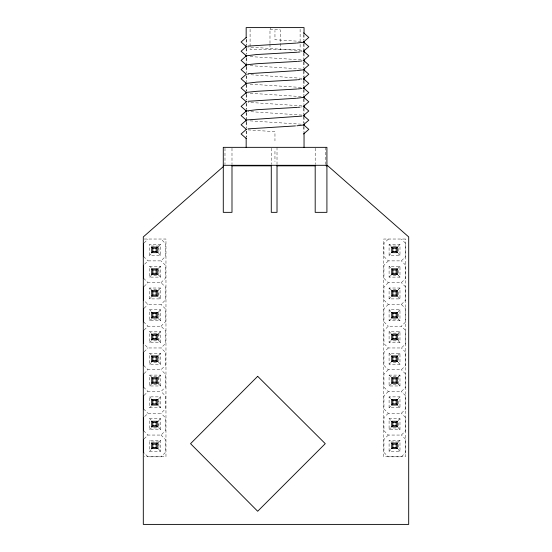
<?xml version="1.0" encoding="UTF-8"?>
<svg xmlns="http://www.w3.org/2000/svg" width="552" height="552" viewBox="0 0 552 552"><rect width="100%" height="100%" fill="white"/><g stroke="black" fill="none" stroke-linecap="round" stroke-linejoin="round"><path stroke-width="0.41" stroke-dasharray="2.76 2.07" d="M269.983 43.408L269.983 29.78L271.004 27.6M144.155 242.921L147.964 239.113M149.633 255.355L149.633 244.474L160.522 244.474L160.522 255.355L149.633 255.355L151.213 253.775M160.522 255.355L158.941 253.775L158.941 246.047L160.522 244.474M144.7 264.153L147.964 260.882L161.025 260.882L165.379 256.528L165.379 243.466L161.025 239.113M149.633 277.125L151.213 275.551L158.941 275.551L160.522 277.125L149.633 277.125L149.633 266.243L160.522 266.243L160.522 277.125M160.522 266.243L158.941 267.817L158.941 275.551M144.155 286.467L147.964 282.658L161.025 282.658L165.379 287.012L165.379 300.074L161.025 304.428L147.964 304.428L143.61 300.074M161.025 282.658L165.379 278.305L165.379 265.236L161.025 260.882M149.633 298.901L149.633 288.013L160.522 288.013L160.522 298.901L149.633 298.901L151.213 297.321M157.072 291.463L158.341 290.186L158.341 296.721M149.633 288.013L151.213 289.593L158.941 289.593L160.522 288.013M144.155 308.237L147.964 304.428M149.633 320.671L151.213 319.09L158.941 319.09L160.522 320.671L149.633 320.671L149.633 309.782L160.522 309.782L160.522 320.671M160.522 309.782L158.941 311.362L158.941 319.09M144.155 330.006L147.964 326.197L161.025 326.197L165.379 330.551L165.379 343.613L161.025 347.967L147.964 347.967L143.61 343.613M161.025 326.197L165.379 321.844L165.379 308.782L161.025 304.428M149.633 342.44L151.213 340.86L158.941 340.86L160.522 342.44L149.633 342.44L149.633 331.552L160.522 331.552L160.522 342.44M149.633 331.552L151.213 333.132L158.941 333.132L160.522 331.552M144.155 351.776L147.964 347.967M149.633 364.21L151.213 362.629L158.941 362.629L160.522 364.21L149.633 364.21L149.633 353.328L160.522 353.328L160.522 364.21M160.522 353.328L158.941 354.901L158.941 362.629M144.155 373.552L147.964 369.736L161.025 369.736L165.379 365.383L165.379 352.321L161.025 347.967M149.633 385.979L151.213 384.406L158.941 384.406L160.522 385.979L149.633 385.979L149.633 375.098L160.522 375.098L160.522 385.979M149.633 375.098L151.213 376.671L158.941 376.671L160.522 375.098M144.155 395.322L147.964 391.513L161.025 391.513L165.379 387.159L165.379 374.09L161.025 369.736M149.633 407.755L160.522 407.755L160.522 396.867L149.633 396.867L149.633 407.755L151.213 406.175M160.522 396.867L158.941 398.447L158.941 406.175L160.522 407.755M144.7 416.546L147.964 413.282L161.025 413.282L165.379 408.928L165.379 395.867L161.025 391.513M149.633 429.525L151.213 427.945L158.941 427.945L160.522 429.525L149.633 429.525L149.633 418.637L160.522 418.637L160.522 429.525M157.072 422.087L158.341 420.817L158.341 427.345M160.522 418.637L158.941 420.217L158.941 427.945M144.155 438.861L147.964 435.052L161.025 435.052L165.379 430.698L165.379 417.636L161.025 413.282M149.633 451.294L160.522 451.294L160.522 440.406L149.633 440.406L149.633 451.294L151.213 449.714M160.522 451.294L158.941 449.714L158.941 441.986L160.522 440.406M388.304 239.113L383.95 243.466L383.95 256.528L388.304 260.882L401.366 260.882L405.72 256.528L405.72 243.466L401.366 239.113M389.091 255.355L389.091 244.474L399.979 244.474L399.979 255.355L389.091 255.355L390.671 253.775M389.091 244.474L390.671 246.047L398.399 246.047L399.979 244.474M388.304 260.882L383.95 265.236L383.95 278.305L388.304 282.658L401.366 282.658L405.72 278.305L405.72 265.236L401.366 260.882M389.091 277.125L390.671 275.551L398.399 275.551L399.979 277.125L399.979 266.243L389.091 266.243L389.091 277.125L399.979 277.125M399.979 266.243L398.399 267.817L398.399 275.551M388.304 282.658L383.95 287.012L383.95 300.074L388.304 304.428L401.366 304.428L405.72 308.782L405.72 321.844L401.366 326.197L388.304 326.197L383.95 330.551L383.95 343.613L388.304 347.967L401.366 347.967L405.72 343.613L405.72 330.551L401.366 326.197M389.091 298.901L389.091 288.013L399.979 288.013L399.979 298.901L389.091 298.901L390.671 297.321M389.091 288.013L390.671 289.593L398.399 289.593L399.979 288.013M388.304 304.428L383.95 308.782L383.95 321.844L388.304 326.197M401.366 304.428L405.72 300.074L405.72 287.012L401.366 282.658M389.091 320.671L390.671 319.09L398.399 319.09L399.979 320.671L399.979 309.782L389.091 309.782L389.091 320.671L399.979 320.671M399.979 309.782L398.399 311.362L398.399 319.09M389.091 342.44L390.671 340.86L398.399 340.86L399.979 342.44L399.979 331.552L389.091 331.552L389.091 342.44L399.979 342.44M389.091 331.552L390.671 333.132L398.399 333.132L399.979 331.552M388.304 347.967L383.95 352.321L383.95 365.383L388.304 369.736L401.366 369.736L405.72 365.383L405.72 352.321L401.366 347.967M389.091 364.21L390.671 362.629L398.399 362.629L399.979 364.21L399.979 353.328L389.091 353.328L389.091 364.21L399.979 364.21M399.979 353.328L398.399 354.901L398.399 362.629M388.304 369.736L383.95 374.09L383.95 387.159L388.304 391.513L401.366 391.513L405.72 387.159L405.72 374.09L401.366 369.736M389.091 385.979L390.671 384.406L398.399 384.406L399.979 385.979L389.091 385.979L389.091 375.098L399.979 375.098L399.979 385.979M389.091 375.098L390.671 376.671L398.399 376.671L399.979 375.098M388.304 391.513L383.95 395.867L383.95 408.928L388.304 413.282L401.366 413.282L405.72 408.928L405.72 395.867L401.366 391.513M389.091 407.755L389.091 396.867L399.979 396.867L399.979 407.755L389.091 407.755L390.671 406.175M399.979 396.867L398.399 398.447L398.399 406.175L399.979 407.755M388.304 413.282L383.95 417.636L383.95 430.698L388.304 435.052L401.366 435.052L405.72 430.698L405.72 417.636L401.366 413.282M389.091 429.525L390.671 427.945L398.399 427.945L399.979 429.525L389.091 429.525L389.091 418.637L399.979 418.637L399.979 429.525M399.979 418.637L398.399 420.217L398.399 427.945M388.304 435.052L383.95 439.406L383.95 452.467L388.304 456.821L401.366 456.821L405.72 452.467L405.72 439.406L401.366 435.052M389.091 451.294L389.091 440.406L399.979 440.406L399.979 451.294L389.091 451.294L390.671 449.714M399.979 451.294L398.399 449.714L398.399 441.986L399.979 440.406M300.454 51.895L301.861 51.729M300.454 79.488L301.861 79.316M300.454 107.074L301.861 106.902M269.983 29.78L280.216 29.78L280.216 42.552M144.189 239.03L165.966 239.03L165.966 456.739L144.189 456.739M158.941 246.047L151.213 246.047L149.633 244.474M158.941 441.986L151.213 441.986L149.633 440.406M398.399 441.986L390.671 441.986L389.091 440.406M250.159 56.58L301.861 59.899M250.159 84.166L301.861 87.492M301.157 41.428L274.958 39.723L274.958 30.526M301.861 50.708L246.758 46.872M301.157 69.014L248.048 65.522M301.861 78.294L246.758 74.465M301.157 96.6L248.048 93.109M301.861 105.88L248.048 102.306M301.861 115.078L248.048 111.504M301.157 124.186L248.752 120.784M248.048 129.892L274.958 131.68L274.958 140.877M399.979 255.355L398.399 253.775L398.399 246.047M389.091 266.243L390.671 267.817M399.979 298.901L398.399 297.321L398.399 289.593M389.091 309.782L390.671 311.362M389.091 353.328L390.671 354.901M389.091 396.867L390.671 398.447M389.091 418.637L390.671 420.217M143.61 256.528L147.964 260.882M149.633 266.243L151.213 267.817M143.61 278.305L147.964 282.658M160.522 298.901L158.941 297.321L158.941 289.593M149.633 309.782L151.213 311.362M143.61 321.844L147.964 326.197M149.633 353.328L151.213 354.901M143.61 365.383L147.964 369.736M143.61 387.159L147.964 391.513M149.633 396.867L151.213 398.447M143.61 408.928L147.964 413.282M149.633 418.637L151.213 420.217M161.025 435.052L165.379 439.406L165.379 452.467L161.025 456.821L147.964 456.821L143.61 452.467M143.61 430.698L147.964 435.052M398.399 333.132L398.399 340.86M398.399 376.671L398.399 384.406M325.211 147.343L325.211 164.448M315.192 148.198L315.192 164.448M304.042 34.493L304.042 39.661M304.042 43.967L304.042 49.997M304.042 53.441L304.042 58.609M304.042 62.059L304.042 67.227M304.042 70.67L304.042 77.563M304.042 81.006L304.042 86.181M304.042 89.624L304.042 94.792M304.042 99.098L304.042 104.266M304.042 108.578L304.042 113.746M304.042 117.19L304.042 123.22M304.042 126.663L304.042 131.831M303.586 34.5L303.586 40.351M303.586 43.691L303.586 49.542M303.586 52.889L303.586 58.74M303.586 62.086L303.586 67.937M303.586 71.284L303.586 77.135M303.586 80.475L303.586 86.326M303.586 89.672L303.586 95.524M303.586 98.87L303.586 103.886M303.586 108.068L303.586 113.919M303.586 116.424L303.586 123.11M303.586 126.456L303.586 131.473M300.115 29.277L300.115 41M300.115 44.346L300.115 49.369L250.09 49.369L250.09 29.277M280.216 43.408L280.216 49.369M277.014 147.343L277.014 164.448M274.958 151.31L274.958 161.501M271.28 148.198L271.28 164.448M269.983 44.257L269.983 49.369M246.323 39.095L246.323 44.947M246.323 48.293L246.323 54.144M246.323 58.326L246.323 63.342M246.323 66.682L246.323 72.533M246.323 75.879L246.323 81.73M246.323 85.077L246.323 90.928M246.323 94.268L246.323 100.126M246.323 103.465L246.323 109.317M246.323 112.663L246.323 118.514M246.323 121.861L246.323 127.712M246.323 131.052L246.323 136.91M246.164 39.661L246.164 44.829M246.164 48.272L246.164 53.441M246.164 57.753L246.164 63.784M246.164 67.227L246.164 72.395M246.164 75.838L246.164 81.006M246.164 84.456L246.164 91.349M246.164 94.792L246.164 99.96M246.164 103.403L246.164 109.434M246.164 112.884L246.164 118.915M246.164 122.358L246.164 127.526M246.164 130.976L246.164 136.999M231.992 148.198L231.992 164.448M224.988 148.198L224.988 164.448M158.941 333.132L158.941 340.86M158.941 376.671L158.941 384.406M158.341 246.647L158.341 253.182M158.341 268.417L158.341 274.951M158.341 311.963L158.341 318.49M158.341 333.732L158.341 340.26M158.341 355.502L158.341 362.036M158.341 377.271L158.341 383.806M158.341 399.041L158.341 405.575M158.341 442.587L158.341 449.114M405.423 239.03L383.654 239.03L383.654 456.739L405.423 456.739L405.423 239.03"/><path stroke-width="0.83" d="M151.731 252.637L152.835 251.526L156.154 251.526L157.258 252.637L151.731 252.637L151.731 247.103L157.258 247.103L157.258 252.637M156.154 251.526L156.154 248.207L157.258 247.103M151.731 274.406L152.835 273.302L156.154 273.302L157.258 274.406L151.731 274.406L151.731 268.872L157.258 268.872L157.258 274.406M156.154 273.302L156.154 269.983L157.258 268.872M151.731 296.176L152.835 295.072L156.154 295.072L157.258 296.176L151.731 296.176L151.731 290.649L157.258 290.649L157.258 296.176M156.154 295.072L156.154 291.753L157.258 290.649M151.731 317.945L152.835 316.841L156.154 316.841L157.258 317.945L157.258 312.418L151.731 312.418L151.731 317.945L157.258 317.945M156.154 316.841L156.154 313.522L157.258 312.418M151.731 339.715L152.835 338.611L156.154 338.611L157.258 339.715L151.731 339.715L151.731 334.188L157.258 334.188L157.258 339.715M156.154 338.611L156.154 335.292L157.258 334.188M151.731 361.491L152.835 360.38L156.154 360.38L157.258 361.491L157.258 355.957L151.731 355.957L151.731 361.491L157.258 361.491M156.154 360.38L156.154 357.061L157.258 355.957M151.731 383.26L152.835 382.156L152.835 378.838L151.731 377.727L151.731 383.26L157.258 383.26L157.258 377.727L151.731 377.727M157.258 383.26L156.154 382.156L156.154 378.838L157.258 377.727M151.731 405.03L152.835 403.926L156.154 403.926L157.258 405.03L151.731 405.03L151.731 399.503L157.258 399.503L157.258 405.03M156.154 403.926L156.154 400.607L157.258 399.503M151.731 426.799L152.835 425.695L152.835 422.377L151.731 421.273L151.731 426.799L157.258 426.799L157.258 421.273L151.731 421.273M157.258 426.799L156.154 425.695L156.154 422.377L157.258 421.273M151.731 448.569L152.835 447.465L156.154 447.465L157.258 448.569L157.258 443.042L151.731 443.042L151.731 448.569L157.258 448.569M156.154 447.465L156.154 444.146L157.258 443.042M391.754 252.637L392.858 251.526L396.177 251.526L397.288 252.637L397.288 247.103L391.754 247.103L391.754 252.637L397.288 252.637M391.754 247.103L392.858 248.207L396.177 248.207L397.288 247.103M391.754 274.406L392.858 273.302L392.858 269.983L391.754 268.872L391.754 274.406L397.288 274.406L397.288 268.872L391.754 268.872M397.288 274.406L396.177 273.302L396.177 269.983L397.288 268.872M391.754 296.176L392.858 295.072L396.177 295.072L397.288 296.176L397.288 290.649L391.754 290.649L391.754 296.176L397.288 296.176M391.754 290.649L392.858 291.753L396.177 291.753L397.288 290.649M391.754 317.945L392.858 316.841L392.858 313.522L391.754 312.418L391.754 317.945L397.288 317.945L397.288 312.418L391.754 312.418M397.288 317.945L396.177 316.841L396.177 313.522L397.288 312.418M391.754 339.715L392.858 338.611L396.177 338.611L397.288 339.715L391.754 339.715L391.754 334.188L397.288 334.188L397.288 339.715M396.177 338.611L396.177 335.292L397.288 334.188M391.754 361.491L392.858 360.38L396.177 360.38L397.288 361.491L397.288 355.957L391.754 355.957L391.754 361.491L397.288 361.491M391.754 355.957L392.858 357.061L396.177 357.061L397.288 355.957M391.754 383.26L392.858 382.156L392.858 378.838L391.754 377.727L391.754 383.26L397.288 383.26L397.288 377.727L391.754 377.727M392.858 378.838L396.177 378.838L397.288 377.727M391.754 405.03L392.858 403.926L396.177 403.926L397.288 405.03L391.754 405.03L391.754 399.503L397.288 399.503L397.288 405.03M391.754 399.503L392.858 400.607L396.177 400.607L397.288 399.503M391.754 426.799L392.858 425.695L392.858 422.377L391.754 421.273L391.754 426.799L397.288 426.799L397.288 421.273L391.754 421.273M392.858 422.377L396.177 422.377L397.288 421.273M391.754 448.569L392.858 447.465L396.177 447.465L397.288 448.569L397.288 443.042L391.754 443.042L391.754 448.569L397.288 448.569M391.754 443.042L392.858 444.146L396.177 444.146L397.288 443.042M246.323 37.426L241.1 42.021L246.323 46.616L241.1 51.219L246.323 55.814L256.549 54.538L296.886 52.24M246.323 55.814L241.1 60.409L246.323 65.012L241.1 69.607L246.323 74.209L241.1 78.805L246.323 83.4L256.549 82.124L296.886 79.826M246.323 83.4L241.1 88.003L246.323 92.598L241.1 97.2L246.323 101.796L246.758 101.54M296.886 43.042L303.151 42.276L308.816 37.426L303.586 32.823M303.151 51.474L308.816 46.616L303.586 42.021M246.323 101.796L241.1 106.391L246.323 110.993L256.549 109.717L296.886 107.412M303.151 60.672L308.816 55.814L303.586 51.219M246.323 110.993L241.1 115.589L246.323 120.184L241.1 124.786L246.323 129.382L246.758 129.127M296.886 70.628L303.151 69.862L308.816 65.012L303.586 60.409M303.151 79.06L308.816 74.209L303.586 69.607M246.323 129.382L241.1 133.984L246.323 138.58M303.151 88.258L308.816 83.4L303.586 78.805M296.886 98.221L303.151 97.456L308.816 92.598L303.586 88.003M303.151 106.646L308.816 101.796L303.586 97.2M303.151 115.844L308.816 110.993L303.586 106.391M296.886 125.808L303.151 125.042L308.816 120.184L303.586 115.589M303.586 133.984L308.816 129.382L303.586 124.786M223.539 166.4L143.306 236.918L143.306 524.4L408.694 524.4L408.694 236.918L327.812 165.835L326.115 165.835M246.758 64.756L256.549 63.735L296.886 61.438M246.758 92.343L256.549 91.321L296.886 89.024M246.758 119.929L301.861 116.099M248.048 46.106L296.183 43.09M300.454 61.093L301.861 60.927M248.048 73.699L296.183 70.684M301.861 88.513L297.604 88.962M248.048 101.285L296.183 98.27M248.048 128.871L295.479 125.911M297.604 52.178L299.75 51.985M297.604 61.369L299.75 61.182M297.604 79.764L299.75 79.571M297.604 107.35L299.75 107.157M223.284 165.303L326.915 165.303M231.833 165.835L270.901 165.835M276.849 165.835L315.075 165.835M151.731 247.103L152.835 248.207L156.154 248.207M151.731 268.872L152.835 269.983L156.154 269.983M392.858 269.983L396.177 269.983M392.858 273.302L396.177 273.302M151.731 290.649L152.835 291.753L156.154 291.753M151.731 312.418L152.835 313.522L156.154 313.522M392.858 313.522L396.177 313.522M392.858 316.841L396.177 316.841M151.731 334.188L152.835 335.292L156.154 335.292M391.754 334.188L392.858 335.292L396.177 335.292M151.731 355.957L152.835 357.061L156.154 357.061M152.835 378.838L156.154 378.838M152.835 382.156L156.154 382.156M392.858 382.156L396.177 382.156L397.288 383.26M151.731 399.503L152.835 400.607L156.154 400.607M152.835 422.377L156.154 422.377M152.835 425.695L156.154 425.695M392.858 425.695L396.177 425.695L397.288 426.799M151.731 443.042L152.835 444.146L156.154 444.146M396.177 248.207L396.177 251.526M396.177 291.753L396.177 295.072M396.177 357.061L396.177 360.38M396.177 378.838L396.177 382.156M396.177 400.607L396.177 403.926M396.177 422.377L396.177 425.695M396.177 444.146L396.177 447.465M392.858 248.207L392.858 251.526M392.858 291.753L392.858 295.072M392.858 335.292L392.858 338.611M392.858 357.061L392.858 360.38M392.858 400.607L392.858 403.926M392.858 444.146L392.858 447.465M315.192 165.303L315.192 212.347L326.915 212.347L326.915 147.343L223.284 147.343L223.284 212.347L231.992 212.347L231.992 165.303M304.042 33.631L304.042 27.6L246.164 27.6L246.164 37.936M304.042 41.386L304.042 43.104M304.042 49.997L304.042 52.585M304.042 59.471L304.042 61.196M304.042 68.952L304.042 70.67M304.042 77.563L304.042 80.15M304.042 87.037L304.042 88.762M304.042 96.517L304.042 98.235M304.042 105.128L304.042 107.716M304.042 114.602L304.042 116.327M304.042 124.083L304.042 125.801M304.042 132.694L304.042 147.343M277.014 165.303L277.014 212.347L271.28 212.347L271.28 165.303M246.164 45.692L246.164 47.41M246.164 55.165L246.164 56.89M246.164 64.639L246.164 66.364M246.164 82.731L246.164 84.456M246.164 92.205L246.164 93.93M246.164 110.296L246.164 112.021M246.164 119.777L246.164 121.495M246.164 137.862L246.164 147.343M152.835 248.207L152.835 251.526M152.835 269.983L152.835 273.302M152.835 291.753L152.835 295.072M152.835 313.522L152.835 316.841M152.835 335.292L152.835 338.611M152.835 357.061L152.835 360.38M152.835 400.607L152.835 403.926M152.835 444.146L152.835 447.465M143.61 243.466L143.61 256.528M143.61 265.236L143.61 278.305M143.61 287.012L143.61 300.074M143.61 308.782L143.61 321.844M143.61 330.551L143.61 343.613M143.61 352.321L143.61 365.383M143.61 374.09L143.61 387.159M143.61 395.867L143.61 408.928M143.61 417.636L143.61 430.698M143.61 439.406L143.61 452.467M257.68 376.319L190.557 443.67L257.674 511.255L325.266 443.67L257.68 376.319"/></g></svg>
